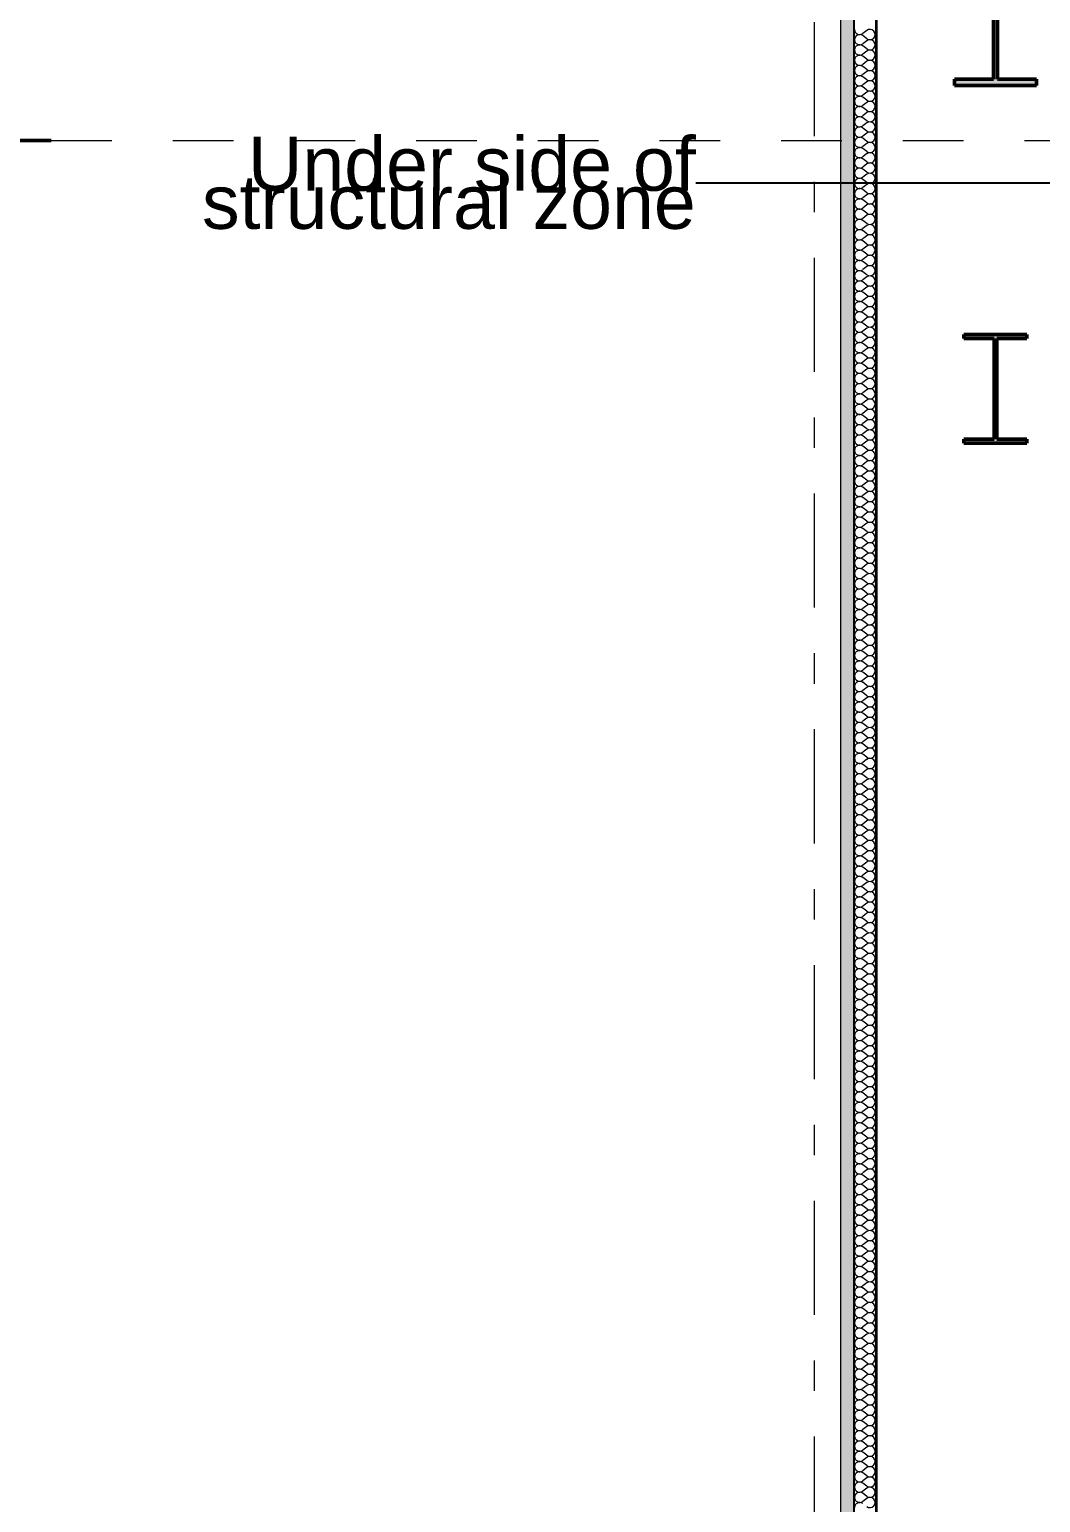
# Model space of a CAD drawing. Header units: millimetres. Extents: x -46868 to 156519, y -87156 to 18123.
# Drawn here: x 120285 to 122630, y -77715 to -74298 of the extents above; entities that cross this region are included whole.
import ezdxf
from ezdxf.enums import TextEntityAlignment as Align

# ---------------------------------------------------------------- set-up
doc = ezdxf.new("R2010")
doc.units = ezdxf.units.MM
doc.header["$MEASUREMENT"] = 0
for name, pattern in [('Dashed', [2822.222233, 1411.111116, -1411.111116]), ('Double Dashed', [546.805537, 264.583325, -105.833328, 70.555556, -105.833328]), ('Wipeout_Contour', [1000, 0, -1000])]:
    doc.linetypes.add(name, pattern=pattern)
for name, color, linetype, lineweight, true_color in [('0_Pen_No__105', 7, 'Continuous', 15, 0xa6a6a6), ('0_Pen_No__25', 7, 'Continuous', 50, 0x2a2a2a), ('BEAM.IFC Import_Pen_No__104', 7, 'Continuous', 15, 0xa6a6a6), ('BEAM.IFC Import_Pen_No__24', 7, 'Continuous', 50, 0x2a2a2a), ('New_A-15-MG_Structural_Grid_Phase_2_Pen_No__222', 7, 'Continuous', 13, 0x65af33), ('New_A-25-M_Wall_Int_Pen_No__107', 7, 'Continuous', 15, 0xa6a6a6), ('New_A-25-M_Wall_Int_Pen_No__81', 7, 'Continuous', 20, 0x6a6a6a)]:
    doc.layers.add(name, color=color, linetype=linetype, lineweight=lineweight, true_color=true_color)
for name, color, linetype, lineweight in [('0_Pen_No__191', 7, 'Continuous', 5), ('0_Pen_No__85', 8, 'Continuous', 20), ('New_A-25-M_Wall_Int_Pen_No__1', 7, 'Continuous', 13), ('New_A-25-M_Wall_Int_Pen_No__150', 7, 'Continuous', 0), ('New_A-25-M_Wall_Int_Pen_No__87', 8, 'Continuous', 20)]:
    doc.layers.add(name, color=color, linetype=linetype, lineweight=lineweight)
for name, color, linetype in [('BEAM.IFC Import', 7, 'Continuous'), ('New_A-15-MG_Structural_Grid_Phase_2', 7, 'Continuous'), ('New_A-25-M_Wall_Int', 7, 'Continuous')]:
    doc.layers.add(name, color=color, linetype=linetype)
doc.styles.add('GENERATED_STYLE_1', font='')
doc.styles.get('GENERATED_STYLE_1').set_extended_font_data('Swis721 BT')
doc.dimstyles.new('GENERATED_STYLE__8', dxfattribs={"dimtxt": 0.18, "dimasz": 182.4, "dimexe": 0.18, "dimexo": 0.0625, "dimgap": 0.09, "dimtad": 0, "dimtih": 1, "dimtoh": 1, "dimdec": 4, "dimzin": 0, "dimdsep": 46, "dimcen": 0.09, "dimadec": 0, "dimazin": 0, "dimtfac": 1, "dimtdec": 4, "dimtmove": 0, "dimatfit": 3, "dimldrblk": 'ARROWHEAD_5', "dimfxl": 1, "dimtolj": 1, "dimtzin": 0, "dimarcsym": 0})

# ---------------------------------------------------------------- blocks, each defined once
blk = doc.blocks.new('*X29', base_point=(84174.4, -82656))
at = {"layer": 'New_A-25-M_Wall_Int_Pen_No__150', "linetype": 'Continuous'}
for p, q in [((122227.2, -74300.5), (122217.7, -74307.6)), ((122227.2, -74319.6), (122217.7, -74312.4)), ((122227.2, -74324.3), (122217.7, -74331.5)), ((122227.2, -74343.4), (122217.7, -74336.2)), ((122227.2, -74348.1), (122217.7, -74355.3)), ((122227.2, -74367.2), (122217.7, -74360)), ((122227.2, -74371.9), (122217.7, -74379.1)), ((122227.2, -74391), (122217.7, -74383.8)), ((122227.2, -74395.8), (122217.7, -74402.9)), ((122227.2, -74414.8), (122217.7, -74407.7)), ((122227.2, -74419.6), (122217.7, -74426.7)), ((122227.2, -74438.6), (122217.7, -74431.5)), ((122227.2, -74443.4), (122217.7, -74450.5)), ((122227.2, -74462.4), (122217.7, -74455.3)), ((122227.2, -74467.2), (122217.7, -74474.3)), ((122227.2, -74486.2), (122217.7, -74479.1)), ((122227.2, -74491), (122217.7, -74498.1)), ((122227.2, -74510), (122217.7, -74502.9)), ((122227.2, -74514.8), (122217.7, -74522)), ((122227.2, -74533.9), (122217.7, -74526.7)), ((122227.2, -74538.6), (122217.7, -74545.8)), ((122227.2, -74557.7), (122217.7, -74550.5)), ((122227.2, -74562.4), (122217.7, -74569.6)), ((122227.2, -74581.5), (122217.7, -74574.3)), ((122227.2, -74586.2), (122217.7, -74593.4)), ((122227.2, -74605.3), (122217.7, -74598.2)), ((122227.2, -74610.1), (122217.7, -74617.2)), ((122227.2, -74629.1), (122217.7, -74622)), ((122227.2, -74633.9), (122217.7, -74641)), ((122227.2, -74652.9), (122217.7, -74645.8)), ((122227.2, -74657.7), (122217.7, -74664.8)), ((122227.2, -74676.7), (122217.7, -74669.6)), ((122227.2, -74681.5), (122217.7, -74688.6)), ((122227.2, -74700.5), (122217.7, -74693.4)), ((122227.2, -74705.3), (122217.7, -74712.4)), ((122227.2, -74724.4), (122217.7, -74717.2)), ((122227.2, -74729.1), (122217.7, -74736.3)), ((122227.2, -74748.2), (122217.7, -74741)), ((122227.2, -74752.9), (122217.7, -74760.1)), ((122227.2, -74772), (122217.7, -74764.8)), ((122227.2, -74776.7), (122217.7, -74783.9)), ((122227.2, -74795.8), (122217.7, -74788.6)), ((122227.2, -74800.6), (122217.7, -74807.7)), ((122227.2, -74819.6), (122217.7, -74812.5)), ((122227.2, -74824.4), (122217.7, -74831.5)), ((122227.2, -74843.4), (122217.7, -74836.3)), ((122227.2, -74848.2), (122217.7, -74855.3)), ((122227.2, -74867.2), (122217.7, -74860.1)), ((122227.2, -74872), (122217.7, -74879.1)), ((122227.2, -74891), (122217.7, -74883.9)), ((122227.2, -74895.8), (122217.7, -74902.9)), ((122227.2, -74914.8), (122217.7, -74907.7)), ((122227.2, -74919.6), (122217.7, -74926.8)), ((122227.2, -74938.7), (122217.7, -74931.5)), ((122227.2, -74943.4), (122217.7, -74950.6)), ((122227.2, -74962.5), (122217.7, -74955.3)), ((122227.2, -74967.2), (122217.7, -74974.4)), ((122227.2, -74986.3), (122217.7, -74979.1)), ((122227.2, -74991), (122217.7, -74998.2)), ((122227.2, -75010.1), (122217.7, -75003)), ((122227.2, -75014.9), (122217.7, -75022)), ((122227.2, -75033.9), (122217.7, -75026.8)), ((122227.2, -75038.7), (122217.7, -75045.8)), ((122227.2, -75057.7), (122217.7, -75050.6)), ((122227.2, -75062.5), (122217.7, -75069.6)), ((122227.2, -75081.5), (122217.7, -75074.4)), ((122227.2, -75086.3), (122217.7, -75093.4)), ((122227.2, -75105.3), (122217.7, -75098.2)), ((122227.2, -75110.1), (122217.7, -75117.2)), ((122227.2, -75129.2), (122217.7, -75122)), ((122227.2, -75133.9), (122217.7, -75141.1)), ((122227.2, -75153), (122217.7, -75145.8)), ((122227.2, -75157.7), (122217.7, -75164.9)), ((122227.2, -75176.8), (122217.7, -75169.6)), ((122227.2, -75181.5), (122217.7, -75188.7)), ((122227.2, -75200.6), (122217.7, -75193.4)), ((122227.2, -75205.4), (122217.7, -75212.5)), ((122227.2, -75224.4), (122217.7, -75217.3)), ((122227.2, -75229.2), (122217.7, -75236.3)), ((122227.2, -75248.2), (122217.7, -75241.1)), ((122227.2, -75253), (122217.7, -75260.1)), ((122227.2, -75272), (122217.7, -75264.9)), ((122227.2, -75276.8), (122217.7, -75283.9)), ((122227.2, -75295.8), (122217.7, -75288.7)), ((122227.2, -75300.6), (122217.7, -75307.7)), ((122227.2, -75319.6), (122217.7, -75312.5)), ((122227.2, -75324.4), (122217.7, -75331.6)), ((122227.2, -75343.5), (122217.7, -75336.3)), ((122227.2, -75348.2), (122217.7, -75355.4)), ((122227.2, -75367.3), (122217.7, -75360.1)), ((122227.2, -75372), (122217.7, -75379.2)), ((122227.2, -75391.1), (122217.7, -75383.9)), ((122227.2, -75395.8), (122217.7, -75403)), ((122227.2, -75414.9), (122217.7, -75407.8)), ((122227.2, -75419.7), (122217.7, -75426.8)), ((122227.2, -75438.7), (122217.7, -75431.6)), ((122227.2, -75443.5), (122217.7, -75450.6)), ((122227.2, -75462.5), (122217.7, -75455.4)), ((122227.2, -75467.3), (122217.7, -75474.4)), ((122227.2, -75486.3), (122217.7, -75479.2)), ((122227.2, -75491.1), (122217.7, -75498.2)), ((122227.2, -75510.1), (122217.7, -75503)), ((122227.2, -75514.9), (122217.7, -75522)), ((122227.2, -75534), (122217.7, -75526.8)), ((122227.2, -75538.7), (122217.7, -75545.9)), ((122227.2, -75557.8), (122217.7, -75550.6)), ((122227.2, -75562.5), (122217.7, -75569.7)), ((122227.2, -75581.6), (122217.7, -75574.4)), ((122227.2, -75586.3), (122217.7, -75593.5)), ((122227.2, -75605.4), (122217.7, -75598.2)), ((122227.2, -75610.1), (122217.7, -75617.3)), ((122227.2, -75629.2), (122217.7, -75622.1)), ((122227.2, -75634), (122217.7, -75641.1)), ((122227.2, -75653), (122217.7, -75645.9)), ((122227.2, -75657.8), (122217.7, -75664.9)), ((122227.2, -75676.8), (122217.7, -75669.7)), ((122227.2, -75681.6), (122217.7, -75688.7)), ((122227.2, -75700.6), (122217.7, -75693.5)), ((122227.2, -75705.4), (122217.7, -75712.5)), ((122227.2, -75724.4), (122217.7, -75717.3)), ((122227.2, -75729.2), (122217.7, -75736.4)), ((122227.2, -75748.3), (122217.7, -75741.1)), ((122227.2, -75753), (122217.7, -75760.2)), ((122227.2, -75772.1), (122217.7, -75764.9)), ((122227.2, -75776.8), (122217.7, -75784)), ((122227.2, -75795.9), (122217.7, -75788.7)), ((122227.2, -75800.6), (122217.7, -75807.8)), ((122227.2, -75819.7), (122217.7, -75812.5)), ((122227.2, -75824.5), (122217.7, -75831.6)), ((122227.2, -75843.5), (122217.7, -75836.4)), ((122227.2, -75848.3), (122217.7, -75855.4)), ((122227.2, -75867.3), (122217.7, -75860.2)), ((122227.2, -75872.1), (122217.7, -75879.2)), ((122227.2, -75891.1), (122217.7, -75884)), ((122227.2, -75895.9), (122217.7, -75903)), ((122227.2, -75914.9), (122217.7, -75907.8)), ((122227.2, -75919.7), (122217.7, -75926.8)), ((122227.2, -75938.8), (122217.7, -75931.6)), ((122227.2, -75943.5), (122217.7, -75950.7)), ((122227.2, -75962.6), (122217.7, -75955.4)), ((122227.2, -75967.3), (122217.7, -75974.5)), ((122227.2, -75986.4), (122217.7, -75979.2)), ((122227.2, -75991.1), (122217.7, -75998.3)), ((122227.2, -76010.2), (122217.7, -76003)), ((122227.2, -76014.9), (122217.7, -76022.1)), ((122227.2, -76034), (122217.7, -76026.9)), ((122227.2, -76038.8), (122217.7, -76045.9)), ((122227.2, -76057.8), (122217.7, -76050.7)), ((122227.2, -76062.6), (122217.7, -76069.7)), ((122227.2, -76081.6), (122217.7, -76074.5)), ((122227.2, -76086.4), (122217.7, -76093.5)), ((122227.2, -76105.4), (122217.7, -76098.3)), ((122227.2, -76110.2), (122217.7, -76117.3)), ((122227.2, -76129.2), (122217.7, -76122.1)), ((122227.2, -76134), (122217.7, -76141.2)), ((122227.2, -76153.1), (122217.7, -76145.9)), ((122227.2, -76157.8), (122217.7, -76165)), ((122227.2, -76176.9), (122217.7, -76169.7)), ((122227.2, -76181.6), (122217.7, -76188.8)), ((122227.2, -76200.7), (122217.7, -76193.5)), ((122227.2, -76205.4), (122217.7, -76212.6)), ((122227.2, -76224.5), (122217.7, -76217.3)), ((122227.2, -76229.3), (122217.7, -76236.4)), ((122227.2, -76248.3), (122217.7, -76241.2)), ((122227.2, -76253.1), (122217.7, -76260.2)), ((122227.2, -76272.1), (122217.7, -76265)), ((122227.2, -76276.9), (122217.7, -76284)), ((122227.2, -76295.9), (122217.7, -76288.8)), ((122227.2, -76300.7), (122217.7, -76307.8)), ((122227.2, -76319.7), (122217.7, -76312.6)), ((122227.2, -76324.5), (122217.7, -76331.6)), ((122227.2, -76343.6), (122217.7, -76336.4)), ((122227.2, -76348.3), (122217.7, -76355.5)), ((122227.2, -76367.4), (122217.7, -76360.2)), ((122227.2, -76372.1), (122217.7, -76379.3)), ((122227.2, -76391.2), (122217.7, -76384)), ((122227.2, -76395.9), (122217.7, -76403.1)), ((122227.2, -76415), (122217.7, -76407.8)), ((122227.2, -76419.7), (122217.7, -76426.9)), ((122227.2, -76438.8), (122217.7, -76431.7)), ((122227.2, -76443.6), (122217.7, -76450.7)), ((122227.2, -76462.6), (122217.7, -76455.5)), ((122227.2, -76467.4), (122217.7, -76474.5)), ((122227.2, -76486.4), (122217.7, -76479.3)), ((122227.2, -76491.2), (122217.7, -76498.3)), ((122227.2, -76510.2), (122217.7, -76503.1)), ((122227.2, -76515), (122217.7, -76522.1)), ((122227.2, -76534), (122217.7, -76526.9)), ((122227.2, -76538.8), (122217.7, -76546)), ((122227.2, -76557.9), (122217.7, -76550.7)), ((122227.2, -76562.6), (122217.7, -76569.8)), ((122227.2, -76581.7), (122217.7, -76574.5)), ((122227.2, -76586.4), (122217.7, -76593.6)), ((122227.2, -76605.5), (122217.7, -76598.3)), ((122227.2, -76610.2), (122217.7, -76617.4)), ((122227.2, -76629.3), (122217.7, -76622.1)), ((122227.2, -76634.1), (122217.7, -76641.2)), ((122227.2, -76653.1), (122217.7, -76646)), ((122227.2, -76657.9), (122217.7, -76665)), ((122227.2, -76676.9), (122217.7, -76669.8)), ((122227.2, -76681.7), (122217.7, -76688.8)), ((122227.2, -76700.7), (122217.7, -76693.6)), ((122227.2, -76705.5), (122217.7, -76712.6)), ((122227.2, -76724.5), (122217.7, -76717.4)), ((122227.2, -76729.3), (122217.7, -76736.4)), ((122227.2, -76748.3), (122217.7, -76741.2)), ((122227.2, -76753.1), (122217.7, -76760.3)), ((122227.2, -76772.2), (122217.7, -76765)), ((122227.2, -76776.9), (122217.7, -76784.1)), ((122227.2, -76796), (122217.7, -76788.8)), ((122227.2, -76800.7), (122217.7, -76807.9)), ((122227.2, -76819.8), (122217.7, -76812.6)), ((122227.2, -76824.5), (122217.7, -76831.7)), ((122227.2, -76843.6), (122217.7, -76836.5)), ((122227.2, -76848.4), (122217.7, -76855.5)), ((122227.2, -76867.4), (122217.7, -76860.3)), ((122227.2, -76872.2), (122217.7, -76879.3)), ((122227.2, -76891.2), (122217.7, -76884.1)), ((122227.2, -76896), (122217.7, -76903.1)), ((122227.2, -76915), (122217.7, -76907.9)), ((122227.2, -76919.8), (122217.7, -76926.9)), ((122227.2, -76938.8), (122217.7, -76931.7)), ((122227.2, -76943.6), (122217.7, -76950.7)), ((122227.2, -76962.7), (122217.7, -76955.5)), ((122227.2, -76967.4), (122217.7, -76974.6)), ((122227.2, -76986.5), (122217.7, -76979.3)), ((122227.2, -76991.2), (122217.7, -76998.4)), ((122227.2, -77010.3), (122217.7, -77003.1)), ((122227.2, -77015), (122217.7, -77022.2)), ((122227.2, -77034.1), (122217.7, -77026.9)), ((122227.2, -77038.9), (122217.7, -77046)), ((122227.2, -77057.9), (122217.7, -77050.8)), ((122227.2, -77062.7), (122217.7, -77069.8)), ((122227.2, -77081.7), (122217.7, -77074.6)), ((122227.2, -77086.5), (122217.7, -77093.6)), ((122227.2, -77105.5), (122217.7, -77098.4)), ((122227.2, -77110.3), (122217.7, -77117.4)), ((122227.2, -77129.3), (122217.7, -77122.2)), ((122227.2, -77134.1), (122217.7, -77141.2)), ((122227.2, -77153.1), (122217.7, -77146)), ((122227.2, -77157.9), (122217.7, -77165.1)), ((122227.2, -77177), (122217.7, -77169.8)), ((122227.2, -77181.7), (122217.7, -77188.9)), ((122227.2, -77200.8), (122217.7, -77193.6)), ((122227.2, -77205.5), (122217.7, -77212.7)), ((122227.2, -77224.6), (122217.7, -77217.4)), ((122227.2, -77229.3), (122217.7, -77236.5)), ((122227.2, -77248.4), (122217.7, -77241.3)), ((122227.2, -77253.2), (122217.7, -77260.3)), ((122227.2, -77272.2), (122217.7, -77265.1)), ((122227.2, -77277), (122217.7, -77284.1)), ((122227.2, -77296), (122217.7, -77288.9)), ((122227.2, -77300.8), (122217.7, -77307.9)), ((122227.2, -77319.8), (122217.7, -77312.7)), ((122227.2, -77324.6), (122217.7, -77331.7)), ((122227.2, -77343.6), (122217.7, -77336.5)), ((122227.2, -77348.4), (122217.7, -77355.5)), ((122227.2, -77367.5), (122217.7, -77360.3)), ((122227.2, -77372.2), (122217.7, -77379.4)), ((122227.2, -77391.3), (122217.7, -77384.1)), ((122227.2, -77396), (122217.7, -77403.2)), ((122227.2, -77415.1), (122217.7, -77407.9)), ((122227.2, -77419.8), (122217.7, -77427)), ((122227.2, -77438.9), (122217.7, -77431.7)), ((122227.2, -77443.7), (122217.7, -77450.8)), ((122227.2, -77462.7), (122217.7, -77455.6)), ((122227.2, -77467.5), (122217.7, -77474.6)), ((122227.2, -77486.5), (122217.7, -77479.4)), ((122227.2, -77491.3), (122217.7, -77498.4)), ((122227.2, -77510.3), (122217.7, -77503.2)), ((122227.2, -77515.1), (122217.7, -77522.2)), ((122227.2, -77534.1), (122217.7, -77527)), ((122227.2, -77538.9), (122217.7, -77546)), ((122227.2, -77557.9), (122217.7, -77550.8)), ((122227.2, -77562.7), (122217.7, -77569.9)), ((122227.2, -77581.8), (122217.7, -77574.6)), ((122227.2, -77586.5), (122217.7, -77593.7)), ((122227.2, -77605.6), (122217.7, -77598.4)), ((122227.2, -77610.3), (122217.7, -77617.5)), ((122227.2, -77629.4), (122217.7, -77622.2)), ((122227.2, -77634.1), (122217.7, -77641.3)), ((122227.2, -77653.2), (122217.7, -77646.1)), ((122227.2, -77658), (122217.7, -77665.1)), ((122227.2, -77677), (122217.7, -77669.9)), ((122227.2, -77681.8), (122217.7, -77688.9)), ((122227.2, -77700.8), (122217.7, -77693.7)), ((122227.2, -77705.6), (122217.7, -77712.7))]:
    blk.add_line(p, q, dxfattribs=at)
for centre, start, end in [((122210.5, -74298.1), 180, 306.8699), ((122210.5, -74321.9), 53.1301, 180), ((122234.4, -74310), 233.1301, 126.8699), ((122210.5, -74321.9), 180, 306.8699), ((122210.5, -74345.7), 53.1301, 180), ((122210.5, -74345.7), 180, 306.8699), ((122234.4, -74333.8), 233.1301, 126.8699), ((122234.4, -74357.7), 233.1301, 126.8699), ((122210.5, -74369.6), 53.1301, 180), ((122210.5, -74369.6), 180, 306.8699), ((122210.5, -74393.4), 53.1301, 180), ((122234.4, -74381.5), 233.1301, 126.8699), ((122210.5, -74393.4), 180, 306.8699), ((122210.5, -74417.2), 53.1301, 180), ((122210.5, -74417.2), 180, 306.8699), ((122234.4, -74405.3), 233.1301, 126.8699), ((122234.4, -74429.1), 233.1301, 126.8699), ((122210.5, -74441), 53.1301, 180), ((122210.5, -74441), 180, 306.8699), ((122210.5, -74464.8), 53.1301, 180), ((122234.4, -74452.9), 233.1301, 126.8699), ((122210.5, -74464.8), 180, 306.8699), ((122210.5, -74488.6), 53.1301, 180), ((122210.5, -74488.6), 180, 306.8699), ((122234.4, -74476.7), 233.1301, 126.8699), ((122234.4, -74500.5), 233.1301, 126.8699), ((122210.5, -74512.4), 53.1301, 180), ((122210.5, -74512.4), 180, 306.8699), ((122210.5, -74536.2), 53.1301, 180), ((122234.4, -74524.3), 233.1301, 126.8699), ((122210.5, -74536.2), 180, 306.8699), ((122210.5, -74560.1), 53.1301, 180), ((122234.4, -74548.1), 233.1301, 126.8699), ((122210.5, -74560.1), 180, 306.8699), ((122210.5, -74583.9), 53.1301, 180), ((122210.5, -74583.9), 180, 306.8699), ((122234.4, -74572), 233.1301, 126.8699), ((122234.4, -74595.8), 233.1301, 126.8699), ((122210.5, -74607.7), 53.1301, 180), ((122210.5, -74607.7), 180, 306.8699), ((122210.5, -74631.5), 53.1301, 180), ((122234.4, -74619.6), 233.1301, 126.8699), ((122210.5, -74631.5), 180, 306.8699), ((122210.5, -74655.3), 53.1301, 180), ((122210.5, -74655.3), 180, 306.8699), ((122234.4, -74643.4), 233.1301, 126.8699), ((122234.4, -74667.2), 233.1301, 126.8699), ((122210.5, -74679.1), 53.1301, 180), ((122210.5, -74679.1), 180, 306.8699), ((122210.5, -74702.9), 53.1301, 180), ((122234.4, -74691), 233.1301, 126.8699), ((122210.5, -74702.9), 180, 306.8699), ((122210.5, -74726.7), 53.1301, 180), ((122210.5, -74726.7), 180, 306.8699), ((122234.4, -74714.8), 233.1301, 126.8699), ((122234.4, -74738.6), 233.1301, 126.8699), ((122210.5, -74750.5), 53.1301, 180), ((122210.5, -74750.5), 180, 306.8699), ((122210.5, -74774.4), 53.1301, 180), ((122234.4, -74762.5), 233.1301, 126.8699), ((122210.5, -74774.4), 180, 306.8699), ((122210.5, -74798.2), 53.1301, 180), ((122234.4, -74786.3), 233.1301, 126.8699), ((122210.5, -74798.2), 180, 306.8699), ((122210.5, -74822), 53.1301, 180), ((122210.5, -74822), 180, 306.8699), ((122234.4, -74810.1), 233.1301, 126.8699), ((122234.4, -74833.9), 233.1301, 126.8699), ((122210.5, -74845.8), 53.1301, 180), ((122210.5, -74845.8), 180, 306.8699), ((122210.5, -74869.6), 53.1301, 180), ((122234.4, -74857.7), 233.1301, 126.8699), ((122210.5, -74869.6), 180, 306.8699), ((122210.5, -74893.4), 53.1301, 180), ((122210.5, -74893.4), 180, 306.8699), ((122234.4, -74881.5), 233.1301, 126.8699), ((122234.4, -74905.3), 233.1301, 126.8699), ((122210.5, -74917.2), 53.1301, 180), ((122210.5, -74917.2), 180, 306.8699), ((122210.5, -74941), 53.1301, 180), ((122234.4, -74929.1), 233.1301, 126.8699), ((122210.5, -74941), 180, 306.8699), ((122210.5, -74964.9), 53.1301, 180), ((122210.5, -74964.9), 180, 306.8699), ((122234.4, -74952.9), 233.1301, 126.8699), ((122234.4, -74976.8), 233.1301, 126.8699), ((122210.5, -74988.7), 53.1301, 180), ((122210.5, -74988.7), 180, 306.8699), ((122210.5, -75012.5), 53.1301, 180), ((122234.4, -75000.6), 233.1301, 126.8699), ((122210.5, -75012.5), 180, 306.8699), ((122210.5, -75036.3), 53.1301, 180), ((122210.5, -75036.3), 180, 306.8699), ((122234.4, -75024.4), 233.1301, 126.8699), ((122234.4, -75048.2), 233.1301, 126.8699), ((122210.5, -75060.1), 53.1301, 180), ((122210.5, -75060.1), 180, 306.8699), ((122234.4, -75072), 233.1301, 126.8699), ((122210.5, -75083.9), 53.1301, 180), ((122210.5, -75083.9), 180, 306.8699), ((122210.5, -75107.7), 53.1301, 180), ((122234.4, -75095.8), 233.1301, 126.8699), ((122210.5, -75107.7), 180, 306.8699), ((122210.5, -75131.5), 53.1301, 180), ((122210.5, -75131.5), 180, 306.8699), ((122234.4, -75119.6), 233.1301, 126.8699), ((122234.4, -75143.4), 233.1301, 126.8699), ((122210.5, -75155.3), 53.1301, 180), ((122210.5, -75155.3), 180, 306.8699), ((122210.5, -75179.2), 53.1301, 180), ((122234.4, -75167.3), 233.1301, 126.8699), ((122210.5, -75179.2), 180, 306.8699), ((122210.5, -75203), 53.1301, 180), ((122210.5, -75203), 180, 306.8699), ((122234.4, -75191.1), 233.1301, 126.8699), ((122234.4, -75214.9), 233.1301, 126.8699), ((122210.5, -75226.8), 53.1301, 180), ((122210.5, -75226.8), 180, 306.8699), ((122210.5, -75250.6), 53.1301, 180), ((122234.4, -75238.7), 233.1301, 126.8699), ((122210.5, -75250.6), 180, 306.8699), ((122210.5, -75274.4), 53.1301, 180), ((122210.5, -75274.4), 180, 306.8699), ((122234.4, -75262.5), 233.1301, 126.8699), ((122234.4, -75286.3), 233.1301, 126.8699), ((122210.5, -75298.2), 53.1301, 180), ((122210.5, -75298.2), 180, 306.8699), ((122210.5, -75322), 53.1301, 180), ((122234.4, -75310.1), 233.1301, 126.8699), ((122210.5, -75322), 180, 306.8699), ((122210.5, -75345.8), 53.1301, 180), ((122234.4, -75333.9), 233.1301, 126.8699), ((122210.5, -75345.8), 180, 306.8699), ((122210.5, -75369.7), 53.1301, 180), ((122210.5, -75369.7), 180, 306.8699), ((122234.4, -75357.7), 233.1301, 126.8699), ((122234.4, -75381.6), 233.1301, 126.8699), ((122210.5, -75393.5), 53.1301, 180), ((122210.5, -75393.5), 180, 306.8699), ((122210.5, -75417.3), 53.1301, 180), ((122234.4, -75405.4), 233.1301, 126.8699), ((122210.5, -75417.3), 180, 306.8699), ((122210.5, -75441.1), 53.1301, 180), ((122210.5, -75441.1), 180, 306.8699), ((122234.4, -75429.2), 233.1301, 126.8699), ((122234.4, -75453), 233.1301, 126.8699), ((122210.5, -75464.9), 53.1301, 180), ((122210.5, -75464.9), 180, 306.8699), ((122210.5, -75488.7), 53.1301, 180), ((122234.4, -75476.8), 233.1301, 126.8699), ((122210.5, -75488.7), 180, 306.8699), ((122210.5, -75512.5), 53.1301, 180), ((122210.5, -75512.5), 180, 306.8699), ((122234.4, -75500.6), 233.1301, 126.8699), ((122234.4, -75524.4), 233.1301, 126.8699), ((122210.5, -75536.3), 53.1301, 180), ((122210.5, -75536.3), 180, 306.8699), ((122210.5, -75560.1), 53.1301, 180), ((122234.4, -75548.2), 233.1301, 126.8699), ((122210.5, -75560.1), 180, 306.8699), ((122210.5, -75584), 53.1301, 180), ((122234.4, -75572.1), 233.1301, 126.8699), ((122210.5, -75584), 180, 306.8699), ((122210.5, -75607.8), 53.1301, 180), ((122210.5, -75607.8), 180, 306.8699), ((122234.4, -75595.9), 233.1301, 126.8699), ((122234.4, -75619.7), 233.1301, 126.8699), ((122210.5, -75631.6), 53.1301, 180), ((122210.5, -75631.6), 180, 306.8699), ((122210.5, -75655.4), 53.1301, 180), ((122234.4, -75643.5), 233.1301, 126.8699), ((122210.5, -75655.4), 180, 306.8699), ((122210.5, -75679.2), 53.1301, 180), ((122210.5, -75679.2), 180, 306.8699), ((122234.4, -75667.3), 233.1301, 126.8699), ((122234.4, -75691.1), 233.1301, 126.8699), ((122210.5, -75703), 53.1301, 180), ((122210.5, -75703), 180, 306.8699), ((122210.5, -75726.8), 53.1301, 180), ((122234.4, -75714.9), 233.1301, 126.8699), ((122210.5, -75726.8), 180, 306.8699), ((122210.5, -75750.6), 53.1301, 180), ((122210.5, -75750.6), 180, 306.8699), ((122234.4, -75738.7), 233.1301, 126.8699), ((122234.4, -75762.5), 233.1301, 126.8699), ((122210.5, -75774.5), 53.1301, 180), ((122210.5, -75774.5), 180, 306.8699), ((122210.5, -75798.3), 53.1301, 180), ((122234.4, -75786.4), 233.1301, 126.8699), ((122210.5, -75798.3), 180, 306.8699), ((122210.5, -75822.1), 53.1301, 180), ((122210.5, -75822.1), 180, 306.8699), ((122234.4, -75810.2), 233.1301, 126.8699), ((122234.4, -75834), 233.1301, 126.8699), ((122210.5, -75845.9), 53.1301, 180), ((122210.5, -75845.9), 180, 306.8699), ((122234.4, -75857.8), 233.1301, 126.8699), ((122210.5, -75869.7), 53.1301, 180), ((122210.5, -75869.7), 180, 306.8699), ((122210.5, -75893.5), 53.1301, 180), ((122234.4, -75881.6), 233.1301, 126.8699), ((122210.5, -75893.5), 180, 306.8699), ((122210.5, -75917.3), 53.1301, 180), ((122210.5, -75917.3), 180, 306.8699), ((122234.4, -75905.4), 233.1301, 126.8699), ((122234.4, -75929.2), 233.1301, 126.8699), ((122210.5, -75941.1), 53.1301, 180), ((122210.5, -75941.1), 180, 306.8699), ((122210.5, -75964.9), 53.1301, 180), ((122234.4, -75953), 233.1301, 126.8699), ((122210.5, -75964.9), 180, 306.8699), ((122210.5, -75988.8), 53.1301, 180), ((122210.5, -75988.8), 180, 306.8699), ((122234.4, -75976.9), 233.1301, 126.8699), ((122234.4, -76000.7), 233.1301, 126.8699), ((122210.5, -76012.6), 53.1301, 180), ((122210.5, -76012.6), 180, 306.8699), ((122210.5, -76036.4), 53.1301, 180), ((122234.4, -76024.5), 233.1301, 126.8699), ((122210.5, -76036.4), 180, 306.8699), ((122210.5, -76060.2), 53.1301, 180), ((122210.5, -76060.2), 180, 306.8699), ((122234.4, -76048.3), 233.1301, 126.8699), ((122234.4, -76072.1), 233.1301, 126.8699), ((122210.5, -76084), 53.1301, 180), ((122210.5, -76084), 180, 306.8699), ((122210.5, -76107.8), 53.1301, 180), ((122234.4, -76095.9), 233.1301, 126.8699), ((122210.5, -76107.8), 180, 306.8699), ((122210.5, -76131.6), 53.1301, 180), ((122234.4, -76119.7), 233.1301, 126.8699), ((122210.5, -76131.6), 180, 306.8699), ((122210.5, -76155.4), 53.1301, 180), ((122210.5, -76155.4), 180, 306.8699), ((122234.4, -76143.5), 233.1301, 126.8699), ((122234.4, -76167.3), 233.1301, 126.8699), ((122210.5, -76179.2), 53.1301, 180), ((122210.5, -76179.2), 180, 306.8699), ((122210.5, -76203.1), 53.1301, 180), ((122234.4, -76191.2), 233.1301, 126.8699), ((122210.5, -76203.1), 180, 306.8699), ((122210.5, -76226.9), 53.1301, 180), ((122210.5, -76226.9), 180, 306.8699), ((122234.4, -76215), 233.1301, 126.8699), ((122234.4, -76238.8), 233.1301, 126.8699), ((122210.5, -76250.7), 53.1301, 180), ((122210.5, -76250.7), 180, 306.8699), ((122210.5, -76274.5), 53.1301, 180), ((122234.4, -76262.6), 233.1301, 126.8699), ((122210.5, -76274.5), 180, 306.8699), ((122210.5, -76298.3), 53.1301, 180), ((122210.5, -76298.3), 180, 306.8699), ((122234.4, -76286.4), 233.1301, 126.8699), ((122234.4, -76310.2), 233.1301, 126.8699), ((122210.5, -76322.1), 53.1301, 180), ((122210.5, -76322.1), 180, 306.8699), ((122210.5, -76345.9), 53.1301, 180), ((122234.4, -76334), 233.1301, 126.8699), ((122210.5, -76345.9), 180, 306.8699), ((122210.5, -76369.7), 53.1301, 180), ((122234.4, -76357.8), 233.1301, 126.8699), ((122210.5, -76369.7), 180, 306.8699), ((122210.5, -76393.6), 53.1301, 180), ((122210.5, -76393.6), 180, 306.8699), ((122234.4, -76381.6), 233.1301, 126.8699), ((122234.4, -76405.5), 233.1301, 126.8699), ((122210.5, -76417.4), 53.1301, 180), ((122210.5, -76417.4), 180, 306.8699), ((122210.5, -76441.2), 53.1301, 180), ((122234.4, -76429.3), 233.1301, 126.8699), ((122210.5, -76441.2), 180, 306.8699), ((122210.5, -76465), 53.1301, 180), ((122210.5, -76465), 180, 306.8699), ((122234.4, -76453.1), 233.1301, 126.8699), ((122234.4, -76476.9), 233.1301, 126.8699), ((122210.5, -76488.8), 53.1301, 180), ((122210.5, -76488.8), 180, 306.8699), ((122210.5, -76512.6), 53.1301, 180), ((122234.4, -76500.7), 233.1301, 126.8699), ((122210.5, -76512.6), 180, 306.8699), ((122210.5, -76536.4), 53.1301, 180), ((122210.5, -76536.4), 180, 306.8699), ((122234.4, -76524.5), 233.1301, 126.8699), ((122234.4, -76548.3), 233.1301, 126.8699), ((122210.5, -76560.2), 53.1301, 180), ((122210.5, -76560.2), 180, 306.8699), ((122210.5, -76584), 53.1301, 180), ((122234.4, -76572.1), 233.1301, 126.8699), ((122210.5, -76584), 180, 306.8699), ((122210.5, -76607.9), 53.1301, 180), ((122210.5, -76607.9), 180, 306.8699), ((122234.4, -76596), 233.1301, 126.8699), ((122234.4, -76619.8), 233.1301, 126.8699), ((122210.5, -76631.7), 53.1301, 180), ((122210.5, -76631.7), 180, 306.8699), ((122234.4, -76643.6), 233.1301, 126.8699), ((122210.5, -76655.5), 53.1301, 180), ((122210.5, -76655.5), 180, 306.8699), ((122210.5, -76679.3), 53.1301, 180), ((122234.4, -76667.4), 233.1301, 126.8699), ((122210.5, -76679.3), 180, 306.8699), ((122210.5, -76703.1), 53.1301, 180), ((122210.5, -76703.1), 180, 306.8699), ((122234.4, -76691.2), 233.1301, 126.8699), ((122234.4, -76715), 233.1301, 126.8699), ((122210.5, -76726.9), 53.1301, 180), ((122210.5, -76726.9), 180, 306.8699), ((122210.5, -76750.7), 53.1301, 180), ((122234.4, -76738.8), 233.1301, 126.8699), ((122210.5, -76750.7), 180, 306.8699), ((122210.5, -76774.5), 53.1301, 180), ((122210.5, -76774.5), 180, 306.8699), ((122234.4, -76762.6), 233.1301, 126.8699), ((122234.4, -76786.4), 233.1301, 126.8699), ((122210.5, -76798.4), 53.1301, 180), ((122210.5, -76798.4), 180, 306.8699), ((122210.5, -76822.2), 53.1301, 180), ((122234.4, -76810.3), 233.1301, 126.8699), ((122210.5, -76822.2), 180, 306.8699), ((122210.5, -76846), 53.1301, 180), ((122210.5, -76846), 180, 306.8699), ((122234.4, -76834.1), 233.1301, 126.8699), ((122234.4, -76857.9), 233.1301, 126.8699), ((122210.5, -76869.8), 53.1301, 180), ((122210.5, -76869.8), 180, 306.8699), ((122210.5, -76893.6), 53.1301, 180), ((122234.4, -76881.7), 233.1301, 126.8699), ((122210.5, -76893.6), 180, 306.8699), ((122210.5, -76917.4), 53.1301, 180), ((122234.4, -76905.5), 233.1301, 126.8699), ((122210.5, -76917.4), 180, 306.8699), ((122210.5, -76941.2), 53.1301, 180), ((122210.5, -76941.2), 180, 306.8699), ((122234.4, -76929.3), 233.1301, 126.8699), ((122234.4, -76953.1), 233.1301, 126.8699), ((122210.5, -76965), 53.1301, 180), ((122210.5, -76965), 180, 306.8699), ((122210.5, -76988.8), 53.1301, 180), ((122234.4, -76976.9), 233.1301, 126.8699), ((122210.5, -76988.8), 180, 306.8699), ((122210.5, -77012.7), 53.1301, 180), ((122210.5, -77012.7), 180, 306.8699), ((122234.4, -77000.8), 233.1301, 126.8699), ((122234.4, -77024.6), 233.1301, 126.8699), ((122210.5, -77036.5), 53.1301, 180), ((122210.5, -77036.5), 180, 306.8699), ((122210.5, -77060.3), 53.1301, 180), ((122234.4, -77048.4), 233.1301, 126.8699), ((122210.5, -77060.3), 180, 306.8699), ((122210.5, -77084.1), 53.1301, 180), ((122210.5, -77084.1), 180, 306.8699), ((122234.4, -77072.2), 233.1301, 126.8699), ((122234.4, -77096), 233.1301, 126.8699), ((122210.5, -77107.9), 53.1301, 180), ((122210.5, -77107.9), 180, 306.8699), ((122210.5, -77131.7), 53.1301, 180), ((122234.4, -77119.8), 233.1301, 126.8699), ((122210.5, -77131.7), 180, 306.8699), ((122210.5, -77155.5), 53.1301, 180), ((122234.4, -77143.6), 233.1301, 126.8699), ((122210.5, -77155.5), 180, 306.8699), ((122210.5, -77179.3), 53.1301, 180), ((122210.5, -77179.3), 180, 306.8699), ((122234.4, -77167.4), 233.1301, 126.8699), ((122234.4, -77191.2), 233.1301, 126.8699), ((122210.5, -77203.2), 53.1301, 180), ((122210.5, -77203.2), 180, 306.8699), ((122210.5, -77227), 53.1301, 180), ((122234.4, -77215.1), 233.1301, 126.8699), ((122210.5, -77227), 180, 306.8699), ((122210.5, -77250.8), 53.1301, 180), ((122210.5, -77250.8), 180, 306.8699), ((122234.4, -77238.9), 233.1301, 126.8699), ((122234.4, -77262.7), 233.1301, 126.8699), ((122210.5, -77274.6), 53.1301, 180), ((122210.5, -77274.6), 180, 306.8699), ((122210.5, -77298.4), 53.1301, 180), ((122234.4, -77286.5), 233.1301, 126.8699), ((122210.5, -77298.4), 180, 306.8699), ((122210.5, -77322.2), 53.1301, 180), ((122210.5, -77322.2), 180, 306.8699), ((122234.4, -77310.3), 233.1301, 126.8699), ((122234.4, -77334.1), 233.1301, 126.8699), ((122210.5, -77346), 53.1301, 180), ((122210.5, -77346), 180, 306.8699), ((122210.5, -77369.8), 53.1301, 180), ((122234.4, -77357.9), 233.1301, 126.8699), ((122210.5, -77369.8), 180, 306.8699), ((122210.5, -77393.6), 53.1301, 180), ((122210.5, -77393.6), 180, 306.8699), ((122234.4, -77381.7), 233.1301, 126.8699), ((122234.4, -77405.6), 233.1301, 126.8699), ((122210.5, -77417.5), 53.1301, 180), ((122210.5, -77417.5), 180, 306.8699), ((122234.4, -77429.4), 233.1301, 126.8699), ((122210.5, -77441.3), 53.1301, 180), ((122210.5, -77441.3), 180, 306.8699), ((122210.5, -77465.1), 53.1301, 180), ((122234.4, -77453.2), 233.1301, 126.8699), ((122210.5, -77465.1), 180, 306.8699), ((122210.5, -77488.9), 53.1301, 180), ((122210.5, -77488.9), 180, 306.8699), ((122234.4, -77477), 233.1301, 126.8699), ((122234.4, -77500.8), 233.1301, 126.8699), ((122210.5, -77512.7), 53.1301, 180), ((122210.5, -77512.7), 180, 306.8699), ((122210.5, -77536.5), 53.1301, 180), ((122234.4, -77524.6), 233.1301, 126.8699), ((122210.5, -77536.5), 180, 306.8699), ((122210.5, -77560.3), 53.1301, 180), ((122210.5, -77560.3), 180, 306.8699), ((122234.4, -77548.4), 233.1301, 126.8699), ((122234.4, -77572.2), 233.1301, 126.8699), ((122210.5, -77584.1), 53.1301, 180), ((122210.5, -77584.1), 180, 306.8699), ((122210.5, -77608), 53.1301, 180), ((122234.4, -77596), 233.1301, 126.8699), ((122210.5, -77608), 180, 306.8699), ((122210.5, -77631.8), 53.1301, 180), ((122210.5, -77631.8), 180, 306.8699), ((122234.4, -77619.9), 233.1301, 126.8699), ((122234.4, -77643.7), 233.1301, 126.8699), ((122210.5, -77655.6), 53.1301, 180), ((122210.5, -77655.6), 180, 306.8699), ((122210.5, -77679.4), 53.1301, 180), ((122234.4, -77667.5), 233.1301, 126.8699), ((122210.5, -77679.4), 180, 306.8699), ((122210.5, -77703.2), 53.1301, 180), ((122234.4, -77691.3), 233.1301, 126.8699), ((122210.5, -77703.2), 180, 306.8699), ((122210.5, -77727), 53.1301, 180), ((122234.4, -77715.1), 233.1301, 126.8699)]:
    blk.add_arc(centre, 11.9, start, end, dxfattribs=at)
blk = doc.blocks.new('Section Elem_3_1', base_point=(84174.4, -82656))
at = {"color": 254, "linetype": 'Wipeout_Contour', "lineweight": 0, "ltscale": 1709175.96937668}
blk.add_wipeout([(122248.5, -70688), (122248.5, -82656), (122250.6, -82656), (122250.6, -71358.6), (122248.7, -71358.6), (122248.7, -71347.7), (122250.4, -71347.7), (122250.4, -70966.9), (122248.7, -70966.9), (122248.7, -70956), (122250.6, -70956), (122250.6, -70688)], dxfattribs=at).dxf.layer = 'New_A-25-M_Wall_Int'
at = {"color": 254, "linetype": 'Wipeout_Contour', "lineweight": 0, "ltscale": 577937.175858}
blk.add_wipeout([(122162.3, -71358.6), (122155, -71358.6), (122155, -82656), (122162.3, -82656)], dxfattribs=at).dxf.layer = 'New_A-25-M_Wall_Int'
at = {"layer": 'New_A-25-M_Wall_Int_Pen_No__81', "linetype": 'Continuous', "lineweight": 0, "true_color": 0x353535}
blk.add_hatch(color=250, dxfattribs=at).paths.add_polyline_path([(122247.5, -70688), (122247.5, -82656), (122248.5, -82656), (122248.5, -70688)])
at = {"color": 254, "linetype": 'Wipeout_Contour', "lineweight": 0, "ltscale": 577956.501977}
blk.add_wipeout([(122162.3, -71358.6), (122162.3, -82656), (122166.4, -82656), (122166.4, -71358.6)], dxfattribs=at).dxf.layer = 'New_A-25-M_Wall_Int'
at = {"layer": 'New_A-25-M_Wall_Int_Pen_No__1', "linetype": 'Continuous'}
blk.add_line((122166.4, -70688), (122166.4, -82656), dxfattribs=at)
at = {"color": 254, "linetype": 'Wipeout_Contour', "lineweight": 0, "ltscale": 577479.152142}
blk.add_wipeout([(122247.5, -70688), (122197.4, -70688), (122197.4, -82656), (122247.5, -82656)], dxfattribs=at).dxf.layer = 'New_A-25-M_Wall_Int'
at = {"layer": 'New_A-25-M_Wall_Int_Pen_No__107', "linetype": 'Continuous'}
for points in [[(122166.4, -70688), (122166.4, -82656), (122181.4, -82656), (122181.4, -70688)], [(122196.4, -70688), (122181.4, -70688), (122181.4, -82656), (122196.4, -82656)]]:
    blk.add_hatch(color=256, dxfattribs=at).paths.add_polyline_path(points)
at = {"layer": 'New_A-25-M_Wall_Int_Pen_No__81', "linetype": 'Continuous', "lineweight": 0, "true_color": 0x353535}
blk.add_hatch(color=250, dxfattribs=at).paths.add_polyline_path([(122197.4, -70688), (122196.4, -70688), (122196.4, -82656), (122197.4, -82656)])
at = {"layer": 'New_A-25-M_Wall_Int_Pen_No__1', "linetype": 'Continuous'}
for p, q in [((122196.4, -70688), (122196.4, -82656)), ((122197.4, -70688), (122197.4, -82656)), ((122247.5, -70688), (122247.5, -82656)), ((122248.5, -70688), (122248.5, -82656))]:
    blk.add_line(p, q, dxfattribs=at)
at = {"layer": 'New_A-25-M_Wall_Int_Pen_No__87', "linetype": 'Continuous'}
blk.add_line((122250.6, -71358.6), (122250.6, -82656), dxfattribs=at)
at = {"layer": 'New_A-25-M_Wall_Int', "lineweight": 0}
blk.add_blockref('*X29', (84174.4, -82656), dxfattribs=at)
blk = doc.blocks.new('Section Elem_123_1', base_point=(84174.4, -82656))
at = {"layer": 'BEAM.IFC Import_Pen_No__24', "linetype": 'Continuous'}
for p, q in [((122452.2, -75006), (122452.2, -75014.6)), ((122522.3, -75014.6), (122452.2, -75014.6)), ((122522.3, -75014.6), (122522.3, -75248.8)), ((122528.3, -75014.6), (122528.3, -75248.8)), ((122452.2, -75248.8), (122452.2, -75257.4)), ((122522.3, -75248.8), (122452.2, -75248.8))]:
    blk.add_line(p, q, dxfattribs=at)
at = {"color": 254, "linetype": 'Wipeout_Contour', "lineweight": 0, "ltscale": 574900.452398}
blk.add_wipeout([(122598.3, -75006), (122598.3, -75014.6), (122598.4, -75014.6), (122598.4, -75006)], dxfattribs=at).dxf.layer = 'BEAM.IFC Import'
at = {"color": 254, "linetype": 'Wipeout_Contour', "lineweight": 0, "ltscale": 575407.919401}
blk.add_wipeout([(122598.4, -75248.8), (122598.3, -75248.8), (122598.3, -75257.4), (122598.4, -75257.4)], dxfattribs=at).dxf.layer = 'BEAM.IFC Import'
at = {"layer": 'BEAM.IFC Import_Pen_No__104', "linetype": 'Continuous', "lineweight": 0, "true_color": 0x292929}
blk.add_hatch(color=250, dxfattribs=at).paths.add_polyline_path([(122452.2, -75248.8), (122452.2, -75257.4), (122598.3, -75257.4), (122598.3, -75248.8), (122528.3, -75248.8), (122528.3, -75014.6), (122598.3, -75014.6), (122598.3, -75006), (122452.2, -75006), (122452.2, -75014.6), (122522.3, -75014.6), (122522.3, -75248.8)])
at = {"layer": 'BEAM.IFC Import_Pen_No__24', "linetype": 'Continuous'}
for p, q in [((122598.3, -75006), (122452.2, -75006)), ((122598.3, -75014.6), (122528.3, -75014.6)), ((122598.3, -75006), (122598.3, -75014.6)), ((122598.3, -75257.4), (122452.2, -75257.4)), ((122598.3, -75248.8), (122528.3, -75248.8)), ((122598.3, -75248.8), (122598.3, -75257.4))]:
    blk.add_line(p, q, dxfattribs=at)
blk = doc.blocks.new('Section Elem_124_1', base_point=(84174.4, -82656))
at = {"layer": 'BEAM.IFC Import_Pen_No__104', "linetype": 'Continuous', "lineweight": 0, "true_color": 0x292929}
blk.add_hatch(color=250, dxfattribs=at).paths.add_polyline_path([(122430.1, -74413.5), (122430.1, -74428), (122620.5, -74428), (122620.5, -74413.5), (122529.8, -74413.5), (122529.8, -73985.5), (122620.5, -73985.5), (122620.5, -73971), (122430.1, -73971), (122430.1, -73985.5), (122520.8, -73985.5), (122520.8, -74413.5)])
at = {"layer": 'BEAM.IFC Import_Pen_No__24', "linetype": 'Continuous'}
for p, q in [((122430.1, -73971), (122430.1, -73985.5)), ((122620.5, -73971), (122430.1, -73971)), ((122620.5, -73971), (122620.5, -73985.5)), ((122520.8, -73985.5), (122430.1, -73985.5)), ((122520.8, -73985.5), (122520.8, -74413.5)), ((122529.8, -73985.5), (122529.8, -74413.5)), ((122620.5, -73985.5), (122529.8, -73985.5)), ((122430.1, -74413.5), (122430.1, -74428)), ((122520.8, -74413.5), (122430.1, -74413.5)), ((122620.5, -74413.5), (122529.8, -74413.5)), ((122620.5, -74413.5), (122620.5, -74428)), ((122620.5, -74428), (122430.1, -74428))]:
    blk.add_line(p, q, dxfattribs=at)
blk = doc.blocks.new('Standard grid marker[4]_1', base_point=(122104.6, -61251.4))
at = {"layer": 'New_A-15-MG_Structural_Grid_Phase_2_Pen_No__222', "linetype": 'Double Dashed'}
blk.add_line((122104.6, -62251.4), (122104.6, -85656), dxfattribs=at)
at = {"layer": 'New_A-15-MG_Structural_Grid_Phase_2_Pen_No__222', "style": 'GENERATED_STYLE_1'}
for tag, p in [('AC_MarkerText_1_0', (122104.6, -60984.4)), ('AC_MarkerText_1_1', (122104.6, -86889))]:
    blk.add_attdef(tag, text='', height=175, rotation=360, dxfattribs=at).set_placement(p, align=Align.MIDDLE_CENTER)
blk = doc.blocks.new('ARROWHEAD_5')
at = {"color": 0, "linetype": 'Continuous', "lineweight": 0}
blk.add_line((0, 0), (-1, 0), dxfattribs=at)
blk.add_solid([(-1, 0.2679), (0, 0), (-1, -0.2679), (-1, 0.2679)], dxfattribs=at)
blk = doc.blocks.new('S-21 Building Section_STORY_MARKER', base_point=(84174.4, -82656))
at = {"layer": '0_Pen_No__105', "linetype": 'Dashed', "ltscale": 0.1}
blk.add_line((120335, -74556), (144760.3, -74556), dxfattribs=at)
at = {"layer": '0_Pen_No__25', "linetype": 'Continuous'}
blk.add_line((120335, -74556), (120235, -74556), dxfattribs=at)

msp = doc.modelspace()

# ---------------------------------------------------------------- block references
at = {"layer": 'BEAM.IFC Import', "lineweight": 0}
for name in ['Section Elem_124_1', 'Section Elem_123_1']:
    msp.add_blockref(name, (84174.4, -82656), dxfattribs=at)
at = {"layer": 'New_A-25-M_Wall_Int', "lineweight": 0}
msp.add_blockref('Section Elem_3_1', (84174.4, -82656), dxfattribs=at)

# ---------------------------------------------------------------- texts
at = {"layer": '0_Pen_No__191', "linetype": 'Continuous', "insert": (121830.3, -74654.8), "char_height": 125, "width": 1332.902, "attachment_point": 6, "line_spacing_factor": 0.424517, "style": 'GENERATED_STYLE_1'}
msp.add_mtext('\\A1;{\\fSwis721 BT|b0|i0|c0|p34;Under side of structural zone  }', dxfattribs=at)

# ---------------------------------------------------------------- next in the draw order: block references
at = {"layer": 'New_A-15-MG_Structural_Grid_Phase_2', "color": 8, "linetype": 'Continuous', "lineweight": 15}
msp.add_blockref('Standard grid marker[4]_1', (122104.6, -61251.4), dxfattribs=at)

# ---------------------------------------------------------------- next in the draw order: leaders
at = {"layer": '0_Pen_No__85', "linetype": 'Continuous', "annotation_type": 0, "has_hookline": 1, "hookline_direction": 1, "text_width": 1309.5}
msp.add_leader([(123744.8, -74173.8), (123318.4, -74654.8), (121830.4, -74654.8)], dimstyle='GENERATED_STYLE__8', dxfattribs=at)

# ---------------------------------------------------------------- next in the draw order: block references
at = {"linetype": 'Continuous', "lineweight": 0}
msp.add_blockref('S-21 Building Section_STORY_MARKER', (84174.4, -82656), dxfattribs=at)

doc.saveas('drawing.dxf')
